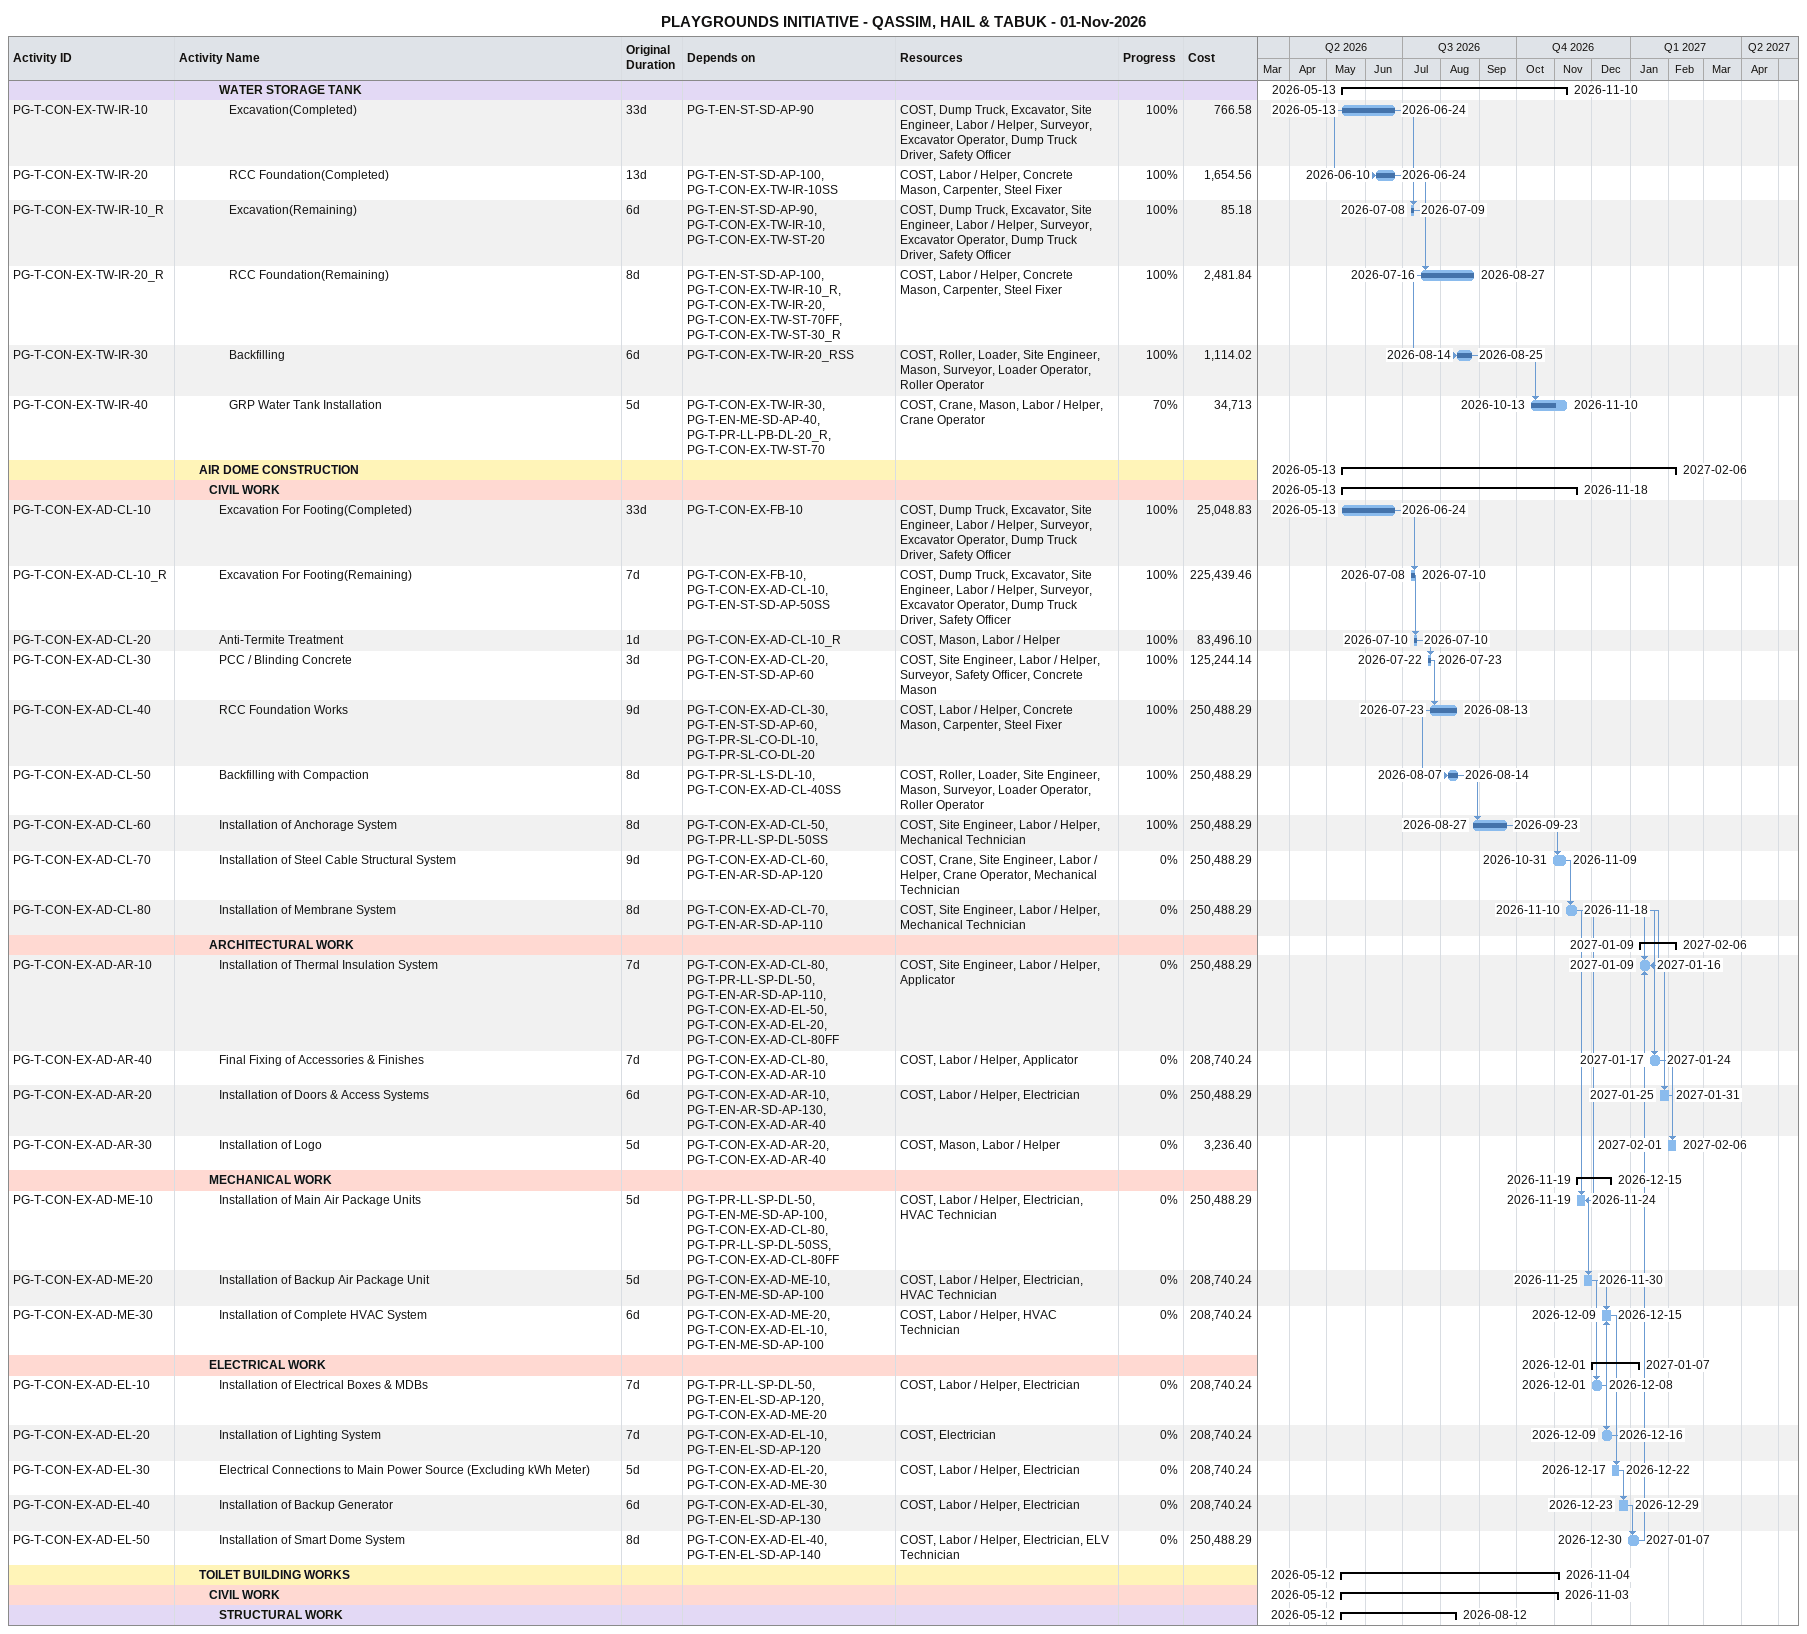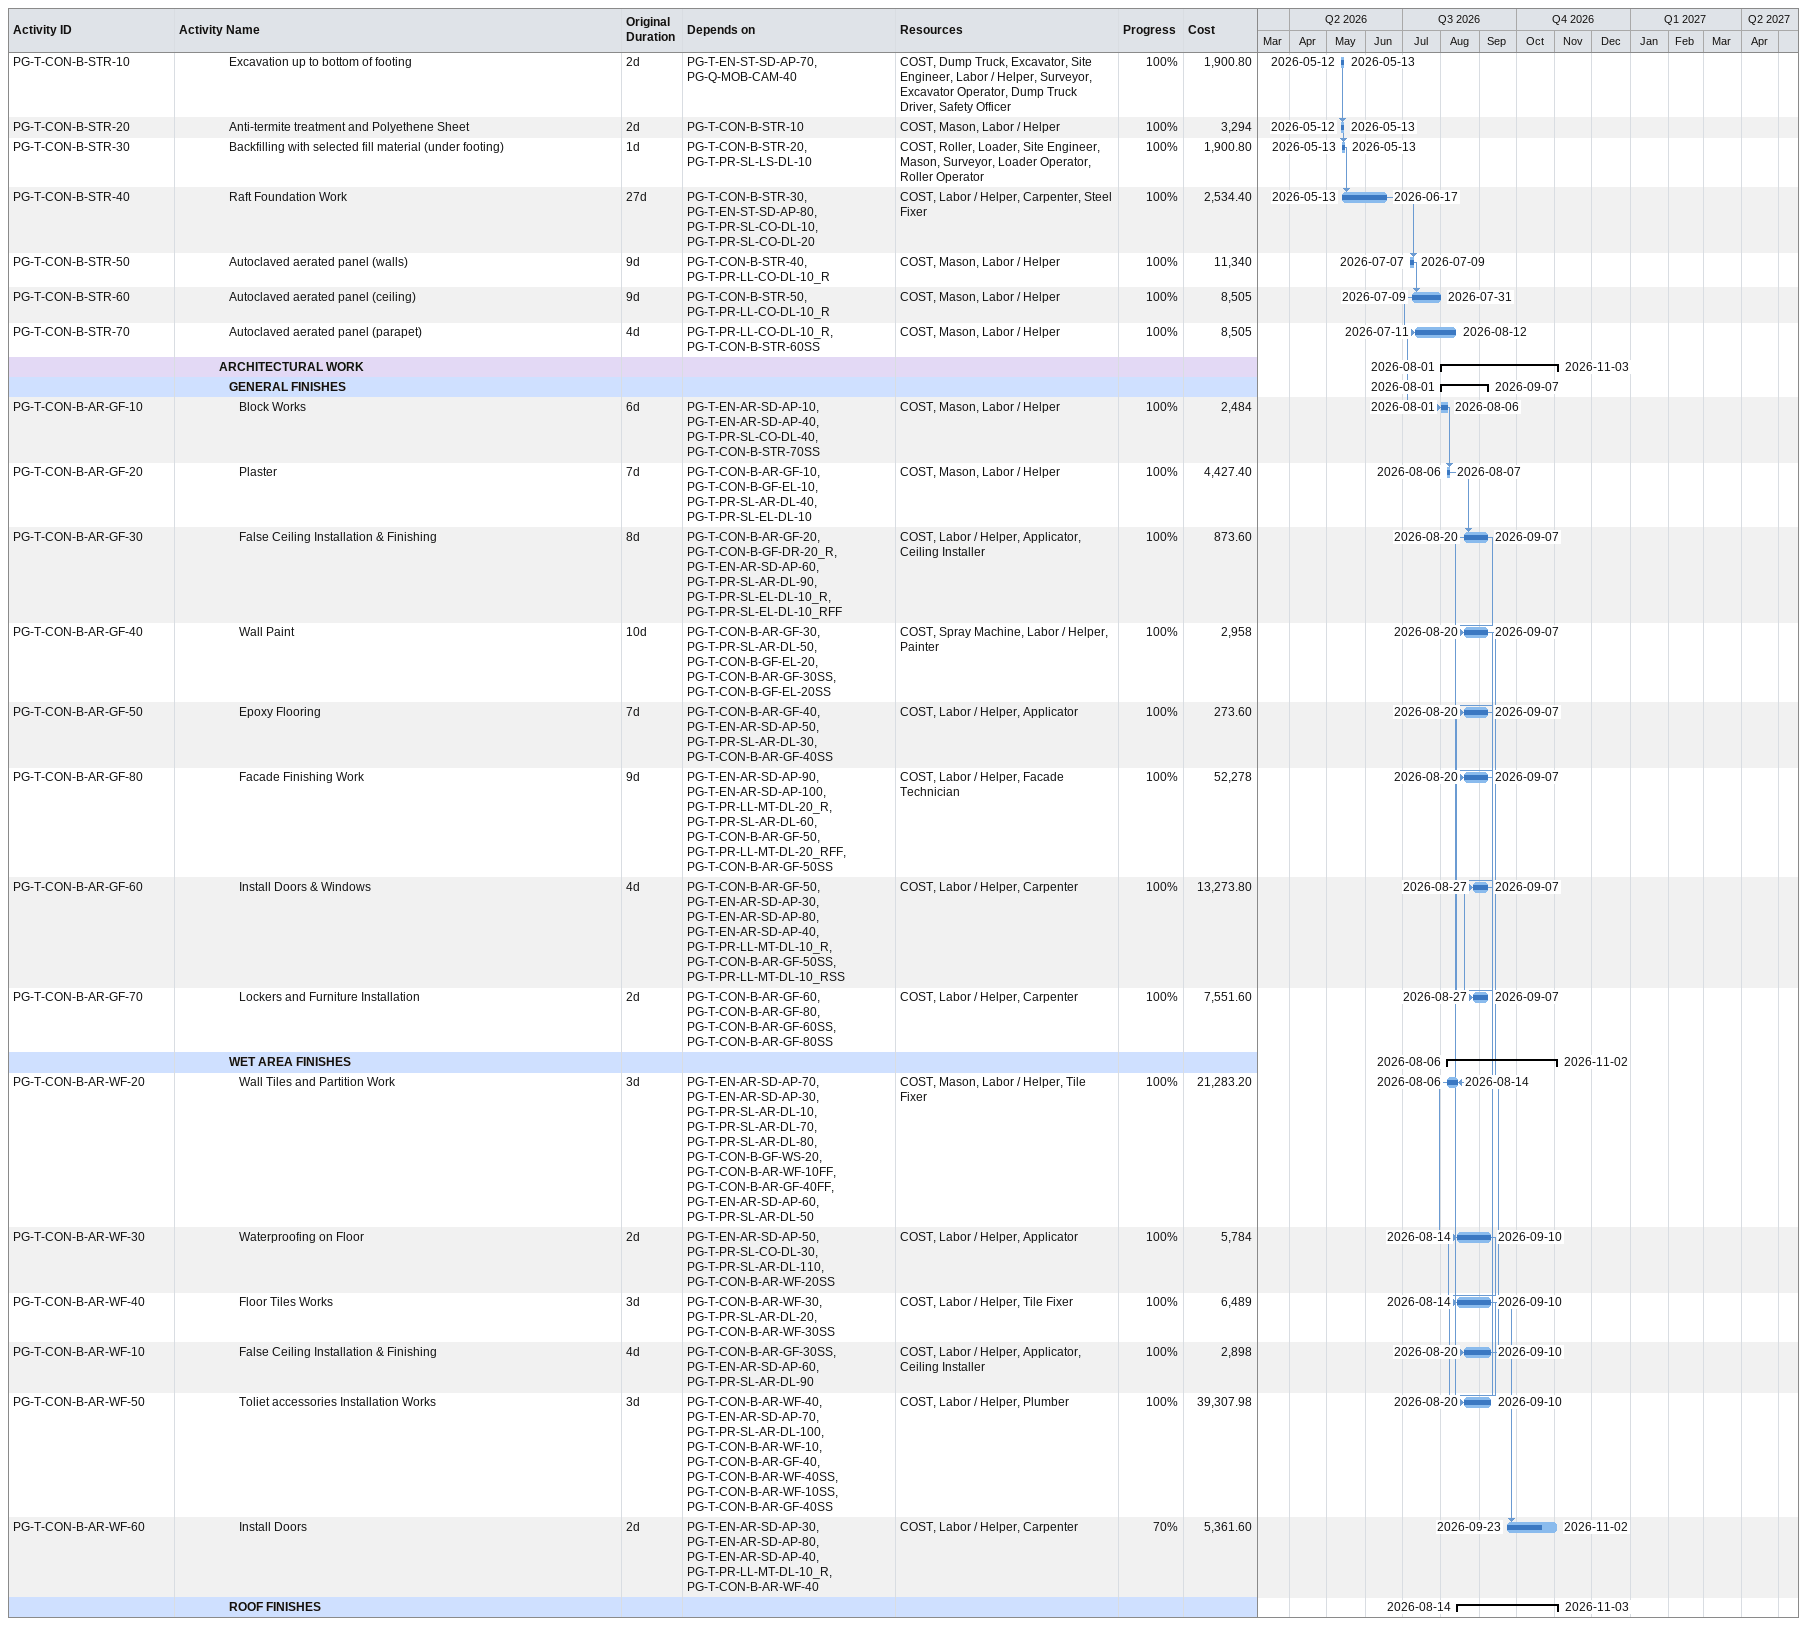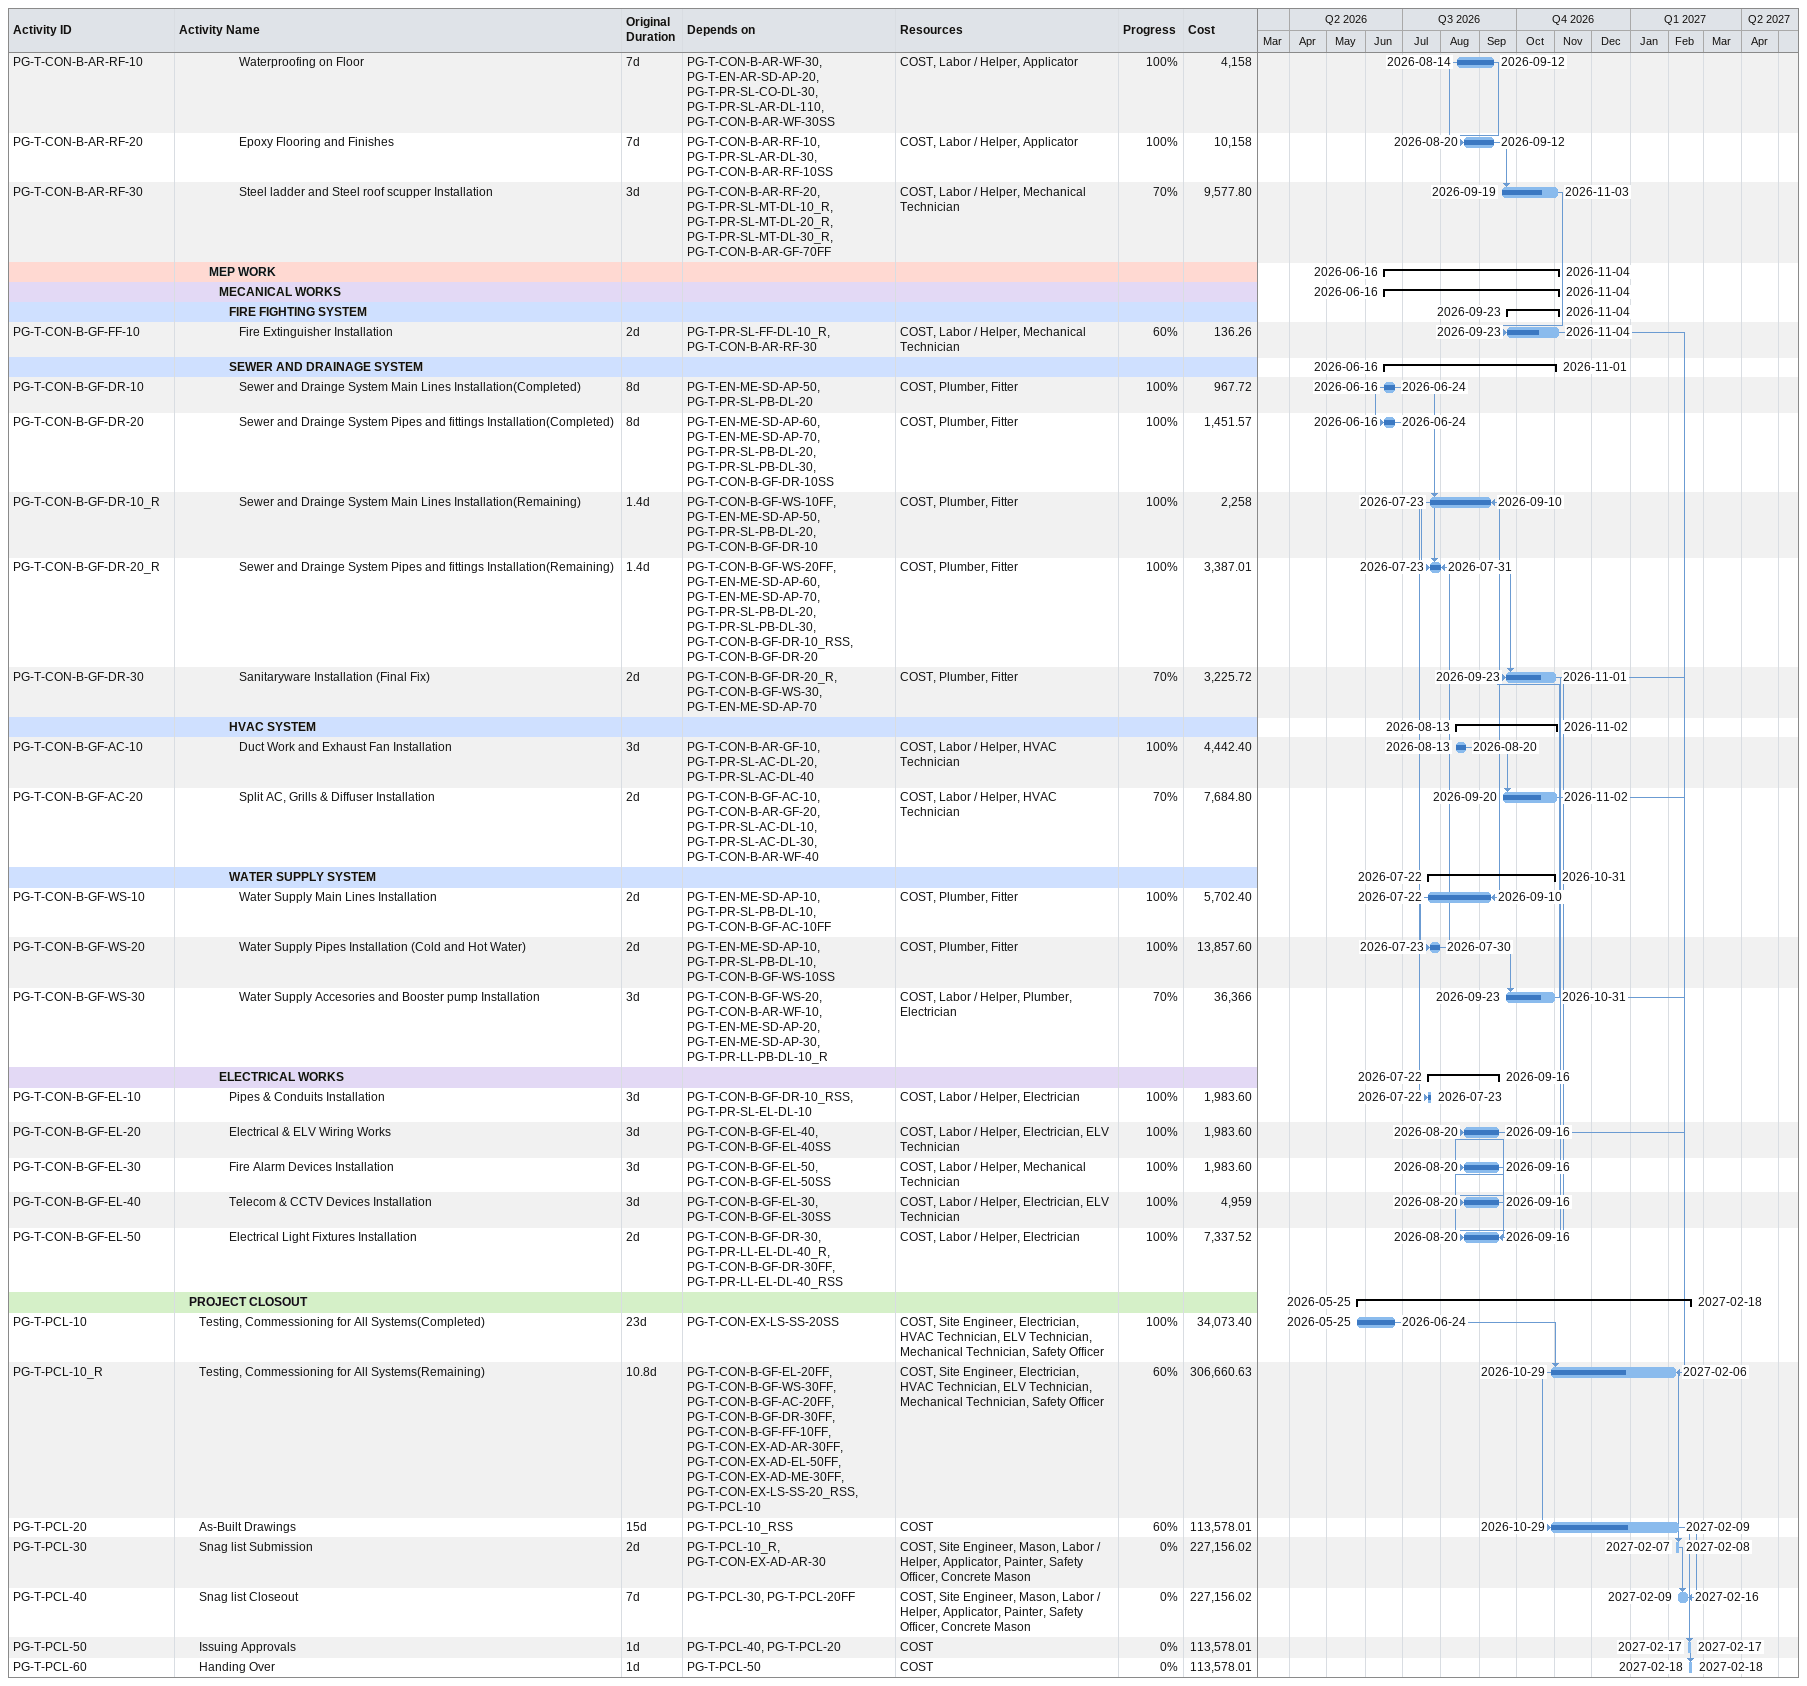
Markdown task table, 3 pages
PLAYGROUNDS INITIATIVE - QASSIM, HAIL & TABUK - 01-Nov-2026

| ID | Level | Task | Original duration | Start | Finish | Predecessors | Resources | % complete | Cost |
|---|---|---|---|---|---|---|---|---|---|
|  | 5 | **WATER STORAGE TANK** |  | 2026-05-13 | 2026-11-10 |  |  |  |  |
| PG-T-CON-EX-TW-IR-10 | 6 | Excavation(Completed) | 33d | 2026-05-13 | 2026-06-24 | PG-T-EN-ST-SD-AP-90 | COST, Dump Truck, Excavator, Site Engineer, Labor / Helper, Surveyor, Excavator Operator, Dump Truck Driver, Safety Officer | 100 | 766.58 |
| PG-T-CON-EX-TW-IR-20 | 6 | RCC Foundation(Completed) | 13d | 2026-06-10 | 2026-06-24 | PG-T-EN-ST-SD-AP-100, PG-T-CON-EX-TW-IR-10SS | COST, Labor / Helper, Concrete Mason, Carpenter, Steel Fixer | 100 | 1654.56 |
| PG-T-CON-EX-TW-IR-10_R | 6 | Excavation(Remaining) | 6d | 2026-07-08 | 2026-07-09 | PG-T-EN-ST-SD-AP-90, PG-T-CON-EX-TW-IR-10, PG-T-CON-EX-TW-ST-20 | COST, Dump Truck, Excavator, Site Engineer, Labor / Helper, Surveyor, Excavator Operator, Dump Truck Driver, Safety Officer | 100 | 85.18 |
| PG-T-CON-EX-TW-IR-20_R | 6 | RCC Foundation(Remaining) | 8d | 2026-07-16 | 2026-08-27 | PG-T-EN-ST-SD-AP-100, PG-T-CON-EX-TW-IR-10_R, PG-T-CON-EX-TW-IR-20, PG-T-CON-EX-TW-ST-70FF, PG-T-CON-EX-TW-ST-30_R | COST, Labor / Helper, Concrete Mason, Carpenter, Steel Fixer | 100 | 2481.84 |
| PG-T-CON-EX-TW-IR-30 | 6 | Backfilling | 6d | 2026-08-14 | 2026-08-25 | PG-T-CON-EX-TW-IR-20_RSS | COST, Roller, Loader, Site Engineer, Mason, Surveyor, Loader Operator, Roller Operator | 100 | 1114.02 |
| PG-T-CON-EX-TW-IR-40 | 6 | GRP Water Tank Installation | 5d | 2026-10-13 | 2026-11-10 | PG-T-CON-EX-TW-IR-30, PG-T-EN-ME-SD-AP-40, PG-T-PR-LL-PB-DL-20_R, PG-T-CON-EX-TW-ST-70 | COST, Crane, Mason, Labor / Helper, Crane Operator | 70 | 34713 |
|  | 3 | **AIR DOME CONSTRUCTION** |  | 2026-05-13 | 2027-02-06 |  |  |  |  |
|  | 4 | **CIVIL WORK** |  | 2026-05-13 | 2026-11-18 |  |  |  |  |
| PG-T-CON-EX-AD-CL-10 | 5 | Excavation For Footing(Completed) | 33d | 2026-05-13 | 2026-06-24 | PG-T-CON-EX-FB-10 | COST, Dump Truck, Excavator, Site Engineer, Labor / Helper, Surveyor, Excavator Operator, Dump Truck Driver, Safety Officer | 100 | 25048.83 |
| PG-T-CON-EX-AD-CL-10_R | 5 | Excavation For Footing(Remaining) | 7d | 2026-07-08 | 2026-07-10 | PG-T-CON-EX-FB-10, PG-T-CON-EX-AD-CL-10, PG-T-EN-ST-SD-AP-50SS | COST, Dump Truck, Excavator, Site Engineer, Labor / Helper, Surveyor, Excavator Operator, Dump Truck Driver, Safety Officer | 100 | 225439.46 |
| PG-T-CON-EX-AD-CL-20 | 5 | Anti-Termite Treatment | 1d | 2026-07-10 | 2026-07-10 | PG-T-CON-EX-AD-CL-10_R | COST, Mason, Labor / Helper | 100 | 83496.10 |
| PG-T-CON-EX-AD-CL-30 | 5 | PCC / Blinding Concrete | 3d | 2026-07-22 | 2026-07-23 | PG-T-CON-EX-AD-CL-20, PG-T-EN-ST-SD-AP-60 | COST, Site Engineer, Labor / Helper, Surveyor, Safety Officer, Concrete Mason | 100 | 125244.14 |
| PG-T-CON-EX-AD-CL-40 | 5 | RCC Foundation Works | 9d | 2026-07-23 | 2026-08-13 | PG-T-CON-EX-AD-CL-30, PG-T-EN-ST-SD-AP-60, PG-T-PR-SL-CO-DL-10, PG-T-PR-SL-CO-DL-20 | COST, Labor / Helper, Concrete Mason, Carpenter, Steel Fixer | 100 | 250488.29 |
| PG-T-CON-EX-AD-CL-50 | 5 | Backfilling with Compaction | 8d | 2026-08-07 | 2026-08-14 | PG-T-PR-SL-LS-DL-10, PG-T-CON-EX-AD-CL-40SS | COST, Roller, Loader, Site Engineer, Mason, Surveyor, Loader Operator, Roller Operator | 100 | 250488.29 |
| PG-T-CON-EX-AD-CL-60 | 5 | Installation of Anchorage System | 8d | 2026-08-27 | 2026-09-23 | PG-T-CON-EX-AD-CL-50, PG-T-PR-LL-SP-DL-50SS | COST, Site Engineer, Labor / Helper, Mechanical Technician | 100 | 250488.29 |
| PG-T-CON-EX-AD-CL-70 | 5 | Installation of Steel Cable Structural System | 9d | 2026-10-31 | 2026-11-09 | PG-T-CON-EX-AD-CL-60, PG-T-EN-AR-SD-AP-120 | COST, Crane, Site Engineer, Labor / Helper, Crane Operator, Mechanical Technician | 0 | 250488.29 |
| PG-T-CON-EX-AD-CL-80 | 5 | Installation of Membrane System | 8d | 2026-11-10 | 2026-11-18 | PG-T-CON-EX-AD-CL-70, PG-T-EN-AR-SD-AP-110 | COST, Site Engineer, Labor / Helper, Mechanical Technician | 0 | 250488.29 |
|  | 4 | **ARCHITECTURAL WORK** |  | 2027-01-09 | 2027-02-06 |  |  |  |  |
| PG-T-CON-EX-AD-AR-10 | 5 | Installation of Thermal Insulation System | 7d | 2027-01-09 | 2027-01-16 | PG-T-CON-EX-AD-CL-80, PG-T-PR-LL-SP-DL-50, PG-T-EN-AR-SD-AP-110, PG-T-CON-EX-AD-EL-50, PG-T-CON-EX-AD-EL-20, PG-T-CON-EX-AD-CL-80FF | COST, Site Engineer, Labor / Helper, Applicator | 0 | 250488.29 |
| PG-T-CON-EX-AD-AR-40 | 5 | Final Fixing of Accessories & Finishes | 7d | 2027-01-17 | 2027-01-24 | PG-T-CON-EX-AD-CL-80, PG-T-CON-EX-AD-AR-10 | COST, Labor / Helper, Applicator | 0 | 208740.24 |
| PG-T-CON-EX-AD-AR-20 | 5 | Installation of Doors & Access Systems | 6d | 2027-01-25 | 2027-01-31 | PG-T-CON-EX-AD-AR-10, PG-T-EN-AR-SD-AP-130, PG-T-CON-EX-AD-AR-40 | COST, Labor / Helper, Electrician | 0 | 250488.29 |
| PG-T-CON-EX-AD-AR-30 | 5 | Installation of Logo | 5d | 2027-02-01 | 2027-02-06 | PG-T-CON-EX-AD-AR-20, PG-T-CON-EX-AD-AR-40 | COST, Mason, Labor / Helper | 0 | 3236.40 |
|  | 4 | **MECHANICAL WORK** |  | 2026-11-19 | 2026-12-15 |  |  |  |  |
| PG-T-CON-EX-AD-ME-10 | 5 | Installation of Main Air Package Units | 5d | 2026-11-19 | 2026-11-24 | PG-T-PR-LL-SP-DL-50, PG-T-EN-ME-SD-AP-100, PG-T-CON-EX-AD-CL-80, PG-T-PR-LL-SP-DL-50SS, PG-T-CON-EX-AD-CL-80FF | COST, Labor / Helper, Electrician, HVAC Technician | 0 | 250488.29 |
| PG-T-CON-EX-AD-ME-20 | 5 | Installation of Backup Air Package Unit | 5d | 2026-11-25 | 2026-11-30 | PG-T-CON-EX-AD-ME-10, PG-T-EN-ME-SD-AP-100 | COST, Labor / Helper, Electrician, HVAC Technician | 0 | 208740.24 |
| PG-T-CON-EX-AD-ME-30 | 5 | Installation of Complete HVAC System | 6d | 2026-12-09 | 2026-12-15 | PG-T-CON-EX-AD-ME-20, PG-T-CON-EX-AD-EL-10, PG-T-EN-ME-SD-AP-100 | COST, Labor / Helper, HVAC Technician | 0 | 208740.24 |
|  | 4 | **ELECTRICAL WORK** |  | 2026-12-01 | 2027-01-07 |  |  |  |  |
| PG-T-CON-EX-AD-EL-10 | 5 | Installation of Electrical Boxes & MDBs | 7d | 2026-12-01 | 2026-12-08 | PG-T-PR-LL-SP-DL-50, PG-T-EN-EL-SD-AP-120, PG-T-CON-EX-AD-ME-20 | COST, Labor / Helper, Electrician | 0 | 208740.24 |
| PG-T-CON-EX-AD-EL-20 | 5 | Installation of Lighting System | 7d | 2026-12-09 | 2026-12-16 | PG-T-CON-EX-AD-EL-10, PG-T-EN-EL-SD-AP-120 | COST, Electrician | 0 | 208740.24 |
| PG-T-CON-EX-AD-EL-30 | 5 | Electrical Connections to Main Power Source (Excluding kWh Meter) | 5d | 2026-12-17 | 2026-12-22 | PG-T-CON-EX-AD-EL-20, PG-T-CON-EX-AD-ME-30 | COST, Labor / Helper, Electrician | 0 | 208740.24 |
| PG-T-CON-EX-AD-EL-40 | 5 | Installation of Backup Generator | 6d | 2026-12-23 | 2026-12-29 | PG-T-CON-EX-AD-EL-30, PG-T-EN-EL-SD-AP-130 | COST, Labor / Helper, Electrician | 0 | 208740.24 |
| PG-T-CON-EX-AD-EL-50 | 5 | Installation of Smart Dome System | 8d | 2026-12-30 | 2027-01-07 | PG-T-CON-EX-AD-EL-40, PG-T-EN-EL-SD-AP-140 | COST, Labor / Helper, Electrician, ELV Technician | 0 | 250488.29 |
|  | 3 | **TOILET BUILDING WORKS** |  | 2026-05-12 | 2026-11-04 |  |  |  |  |
|  | 4 | **CIVIL WORK** |  | 2026-05-12 | 2026-11-03 |  |  |  |  |
|  | 5 | **STRUCTURAL WORK** |  | 2026-05-12 | 2026-08-12 |  |  |  |  |
| PG-T-CON-B-STR-10 | 6 | Excavation up to bottom of footing | 2d | 2026-05-12 | 2026-05-13 | PG-T-EN-ST-SD-AP-70, PG-Q-MOB-CAM-40 | COST, Dump Truck, Excavator, Site Engineer, Labor / Helper, Surveyor, Excavator Operator, Dump Truck Driver, Safety Officer | 100 | 1900.80 |
| PG-T-CON-B-STR-20 | 6 | Anti-termite treatment and Polyethene Sheet | 2d | 2026-05-12 | 2026-05-13 | PG-T-CON-B-STR-10 | COST, Mason, Labor / Helper | 100 | 3294 |
| PG-T-CON-B-STR-30 | 6 | Backfilling with selected fill material (under footing) | 1d | 2026-05-13 | 2026-05-13 | PG-T-CON-B-STR-20, PG-T-PR-SL-LS-DL-10 | COST, Roller, Loader, Site Engineer, Mason, Surveyor, Loader Operator, Roller Operator | 100 | 1900.80 |
| PG-T-CON-B-STR-40 | 6 | Raft Foundation Work | 27d | 2026-05-13 | 2026-06-17 | PG-T-CON-B-STR-30, PG-T-EN-ST-SD-AP-80, PG-T-PR-SL-CO-DL-10, PG-T-PR-SL-CO-DL-20 | COST, Labor / Helper, Carpenter, Steel Fixer | 100 | 2534.40 |
| PG-T-CON-B-STR-50 | 6 | Autoclaved aerated panel (walls) | 9d | 2026-07-07 | 2026-07-09 | PG-T-CON-B-STR-40, PG-T-PR-LL-CO-DL-10_R | COST, Mason, Labor / Helper | 100 | 11340 |
| PG-T-CON-B-STR-60 | 6 | Autoclaved aerated panel (ceiling) | 9d | 2026-07-09 | 2026-07-31 | PG-T-CON-B-STR-50, PG-T-PR-LL-CO-DL-10_R | COST, Mason, Labor / Helper | 100 | 8505 |
| PG-T-CON-B-STR-70 | 6 | Autoclaved aerated panel (parapet) | 4d | 2026-07-11 | 2026-08-12 | PG-T-PR-LL-CO-DL-10_R, PG-T-CON-B-STR-60SS | COST, Mason, Labor / Helper | 100 | 8505 |
|  | 5 | **ARCHITECTURAL WORK** |  | 2026-08-01 | 2026-11-03 |  |  |  |  |
|  | 6 | **GENERAL FINISHES** |  | 2026-08-01 | 2026-09-07 |  |  |  |  |
| PG-T-CON-B-AR-GF-10 | 7 | Block Works | 6d | 2026-08-01 | 2026-08-06 | PG-T-EN-AR-SD-AP-10, PG-T-EN-AR-SD-AP-40, PG-T-PR-SL-CO-DL-40, PG-T-CON-B-STR-70SS | COST, Mason, Labor / Helper | 100 | 2484 |
| PG-T-CON-B-AR-GF-20 | 7 | Plaster | 7d | 2026-08-06 | 2026-08-07 | PG-T-CON-B-AR-GF-10, PG-T-CON-B-GF-EL-10, PG-T-PR-SL-AR-DL-40, PG-T-PR-SL-EL-DL-10 | COST, Mason, Labor / Helper | 100 | 4427.40 |
| PG-T-CON-B-AR-GF-30 | 7 | False Ceiling Installation & Finishing | 8d | 2026-08-20 | 2026-09-07 | PG-T-CON-B-AR-GF-20, PG-T-CON-B-GF-DR-20_R, PG-T-EN-AR-SD-AP-60, PG-T-PR-SL-AR-DL-90, PG-T-PR-SL-EL-DL-10_R, PG-T-PR-SL-EL-DL-10_RFF | COST, Labor / Helper, Applicator, Ceiling Installer | 100 | 873.60 |
| PG-T-CON-B-AR-GF-40 | 7 | Wall Paint | 10d | 2026-08-20 | 2026-09-07 | PG-T-CON-B-AR-GF-30, PG-T-PR-SL-AR-DL-50, PG-T-CON-B-GF-EL-20, PG-T-CON-B-AR-GF-30SS, PG-T-CON-B-GF-EL-20SS | COST, Spray Machine, Labor / Helper, Painter | 100 | 2958 |
| PG-T-CON-B-AR-GF-50 | 7 | Epoxy Flooring | 7d | 2026-08-20 | 2026-09-07 | PG-T-CON-B-AR-GF-40, PG-T-EN-AR-SD-AP-50, PG-T-PR-SL-AR-DL-30, PG-T-CON-B-AR-GF-40SS | COST, Labor / Helper, Applicator | 100 | 273.60 |
| PG-T-CON-B-AR-GF-80 | 7 | Facade Finishing Work | 9d | 2026-08-20 | 2026-09-07 | PG-T-EN-AR-SD-AP-90, PG-T-EN-AR-SD-AP-100, PG-T-PR-LL-MT-DL-20_R, PG-T-PR-SL-AR-DL-60, PG-T-CON-B-AR-GF-50, PG-T-PR-LL-MT-DL-20_RFF, PG-T-CON-B-AR-GF-50SS | COST, Labor / Helper, Facade Technician | 100 | 52278 |
| PG-T-CON-B-AR-GF-60 | 7 | Install Doors & Windows | 4d | 2026-08-27 | 2026-09-07 | PG-T-CON-B-AR-GF-50, PG-T-EN-AR-SD-AP-30, PG-T-EN-AR-SD-AP-80, PG-T-EN-AR-SD-AP-40, PG-T-PR-LL-MT-DL-10_R, PG-T-CON-B-AR-GF-50SS, PG-T-PR-LL-MT-DL-10_RSS | COST, Labor / Helper, Carpenter | 100 | 13273.80 |
| PG-T-CON-B-AR-GF-70 | 7 | Lockers and Furniture Installation | 2d | 2026-08-27 | 2026-09-07 | PG-T-CON-B-AR-GF-60, PG-T-CON-B-AR-GF-80, PG-T-CON-B-AR-GF-60SS, PG-T-CON-B-AR-GF-80SS | COST, Labor / Helper, Carpenter | 100 | 7551.60 |
|  | 6 | **WET AREA FINISHES** |  | 2026-08-06 | 2026-11-02 |  |  |  |  |
| PG-T-CON-B-AR-WF-20 | 7 | Wall Tiles and Partition Work | 3d | 2026-08-06 | 2026-08-14 | PG-T-EN-AR-SD-AP-70, PG-T-EN-AR-SD-AP-30, PG-T-PR-SL-AR-DL-10, PG-T-PR-SL-AR-DL-70, PG-T-PR-SL-AR-DL-80, PG-T-CON-B-GF-WS-20, PG-T-CON-B-AR-WF-10FF, PG-T-CON-B-AR-GF-40FF, PG-T-EN-AR-SD-AP-60, PG-T-PR-SL-AR-DL-50 | COST, Mason, Labor / Helper, Tile Fixer | 100 | 21283.20 |
| PG-T-CON-B-AR-WF-30 | 7 | Waterproofing on Floor | 2d | 2026-08-14 | 2026-09-10 | PG-T-EN-AR-SD-AP-50, PG-T-PR-SL-CO-DL-30, PG-T-PR-SL-AR-DL-110, PG-T-CON-B-AR-WF-20SS | COST, Labor / Helper, Applicator | 100 | 5784 |
| PG-T-CON-B-AR-WF-40 | 7 | Floor Tiles Works | 3d | 2026-08-14 | 2026-09-10 | PG-T-CON-B-AR-WF-30, PG-T-PR-SL-AR-DL-20, PG-T-CON-B-AR-WF-30SS | COST, Labor / Helper, Tile Fixer | 100 | 6489 |
| PG-T-CON-B-AR-WF-10 | 7 | False Ceiling Installation & Finishing | 4d | 2026-08-20 | 2026-09-10 | PG-T-CON-B-AR-GF-30SS, PG-T-EN-AR-SD-AP-60, PG-T-PR-SL-AR-DL-90 | COST, Labor / Helper, Applicator, Ceiling Installer | 100 | 2898 |
| PG-T-CON-B-AR-WF-50 | 7 | Toliet accessories Installation Works | 3d | 2026-08-20 | 2026-09-10 | PG-T-CON-B-AR-WF-40, PG-T-EN-AR-SD-AP-70, PG-T-PR-SL-AR-DL-100, PG-T-CON-B-AR-WF-10, PG-T-CON-B-AR-GF-40, PG-T-CON-B-AR-WF-40SS, PG-T-CON-B-AR-WF-10SS, PG-T-CON-B-AR-GF-40SS | COST, Labor / Helper, Plumber | 100 | 39307.98 |
| PG-T-CON-B-AR-WF-60 | 7 | Install Doors | 2d | 2026-09-23 | 2026-11-02 | PG-T-EN-AR-SD-AP-30, PG-T-EN-AR-SD-AP-80, PG-T-EN-AR-SD-AP-40, PG-T-PR-LL-MT-DL-10_R, PG-T-CON-B-AR-WF-40 | COST, Labor / Helper, Carpenter | 70 | 5361.60 |
|  | 6 | **ROOF FINISHES** |  | 2026-08-14 | 2026-11-03 |  |  |  |  |
| PG-T-CON-B-AR-RF-10 | 7 | Waterproofing on Floor | 7d | 2026-08-14 | 2026-09-12 | PG-T-CON-B-AR-WF-30, PG-T-EN-AR-SD-AP-20, PG-T-PR-SL-CO-DL-30, PG-T-PR-SL-AR-DL-110, PG-T-CON-B-AR-WF-30SS | COST, Labor / Helper, Applicator | 100 | 4158 |
| PG-T-CON-B-AR-RF-20 | 7 | Epoxy Flooring and Finishes | 7d | 2026-08-20 | 2026-09-12 | PG-T-CON-B-AR-RF-10, PG-T-PR-SL-AR-DL-30, PG-T-CON-B-AR-RF-10SS | COST, Labor / Helper, Applicator | 100 | 10158 |
| PG-T-CON-B-AR-RF-30 | 7 | Steel ladder and Steel roof scupper Installation | 3d | 2026-09-19 | 2026-11-03 | PG-T-CON-B-AR-RF-20, PG-T-PR-SL-MT-DL-10_R, PG-T-PR-SL-MT-DL-20_R, PG-T-PR-SL-MT-DL-30_R, PG-T-CON-B-AR-GF-70FF | COST, Labor / Helper, Mechanical Technician | 70 | 9577.80 |
|  | 4 | **MEP WORK** |  | 2026-06-16 | 2026-11-04 |  |  |  |  |
|  | 5 | **MECANICAL WORKS** |  | 2026-06-16 | 2026-11-04 |  |  |  |  |
|  | 6 | **FIRE FIGHTING SYSTEM** |  | 2026-09-23 | 2026-11-04 |  |  |  |  |
| PG-T-CON-B-GF-FF-10 | 7 | Fire Extinguisher Installation | 2d | 2026-09-23 | 2026-11-04 | PG-T-PR-SL-FF-DL-10_R, PG-T-CON-B-AR-RF-30 | COST, Labor / Helper, Mechanical Technician | 60 | 136.26 |
|  | 6 | **SEWER AND DRAINAGE SYSTEM** |  | 2026-06-16 | 2026-11-01 |  |  |  |  |
| PG-T-CON-B-GF-DR-10 | 7 | Sewer and Drainge System Main Lines Installation(Completed) | 8d | 2026-06-16 | 2026-06-24 | PG-T-EN-ME-SD-AP-50, PG-T-PR-SL-PB-DL-20 | COST, Plumber, Fitter | 100 | 967.72 |
| PG-T-CON-B-GF-DR-20 | 7 | Sewer and Drainge System Pipes and fittings Installation(Completed) | 8d | 2026-06-16 | 2026-06-24 | PG-T-EN-ME-SD-AP-60, PG-T-EN-ME-SD-AP-70, PG-T-PR-SL-PB-DL-20, PG-T-PR-SL-PB-DL-30, PG-T-CON-B-GF-DR-10SS | COST, Plumber, Fitter | 100 | 1451.57 |
| PG-T-CON-B-GF-DR-10_R | 7 | Sewer and Drainge System Main Lines Installation(Remaining) | 1.4d | 2026-07-23 | 2026-09-10 | PG-T-CON-B-GF-WS-10FF, PG-T-EN-ME-SD-AP-50, PG-T-PR-SL-PB-DL-20, PG-T-CON-B-GF-DR-10 | COST, Plumber, Fitter | 100 | 2258 |
| PG-T-CON-B-GF-DR-20_R | 7 | Sewer and Drainge System Pipes and fittings Installation(Remaining) | 1.4d | 2026-07-23 | 2026-07-31 | PG-T-CON-B-GF-WS-20FF, PG-T-EN-ME-SD-AP-60, PG-T-EN-ME-SD-AP-70, PG-T-PR-SL-PB-DL-20, PG-T-PR-SL-PB-DL-30, PG-T-CON-B-GF-DR-10_RSS, PG-T-CON-B-GF-DR-20 | COST, Plumber, Fitter | 100 | 3387.01 |
| PG-T-CON-B-GF-DR-30 | 7 | Sanitaryware Installation (Final Fix) | 2d | 2026-09-23 | 2026-11-01 | PG-T-CON-B-GF-DR-20_R, PG-T-CON-B-GF-WS-30, PG-T-EN-ME-SD-AP-70 | COST, Plumber, Fitter | 70 | 3225.72 |
|  | 6 | **HVAC SYSTEM** |  | 2026-08-13 | 2026-11-02 |  |  |  |  |
| PG-T-CON-B-GF-AC-10 | 7 | Duct Work and Exhaust Fan Installation | 3d | 2026-08-13 | 2026-08-20 | PG-T-CON-B-AR-GF-10, PG-T-PR-SL-AC-DL-20, PG-T-PR-SL-AC-DL-40 | COST, Labor / Helper, HVAC Technician | 100 | 4442.40 |
| PG-T-CON-B-GF-AC-20 | 7 | Split AC, Grills & Diffuser Installation | 2d | 2026-09-20 | 2026-11-02 | PG-T-CON-B-GF-AC-10, PG-T-CON-B-AR-GF-20, PG-T-PR-SL-AC-DL-10, PG-T-PR-SL-AC-DL-30, PG-T-CON-B-AR-WF-40 | COST, Labor / Helper, HVAC Technician | 70 | 7684.80 |
|  | 6 | **WATER SUPPLY SYSTEM** |  | 2026-07-22 | 2026-10-31 |  |  |  |  |
| PG-T-CON-B-GF-WS-10 | 7 | Water Supply Main Lines Installation | 2d | 2026-07-22 | 2026-09-10 | PG-T-EN-ME-SD-AP-10, PG-T-PR-SL-PB-DL-10, PG-T-CON-B-GF-AC-10FF | COST, Plumber, Fitter | 100 | 5702.40 |
| PG-T-CON-B-GF-WS-20 | 7 | Water Supply Pipes Installation (Cold and Hot Water) | 2d | 2026-07-23 | 2026-07-30 | PG-T-EN-ME-SD-AP-10, PG-T-PR-SL-PB-DL-10, PG-T-CON-B-GF-WS-10SS | COST, Plumber, Fitter | 100 | 13857.60 |
| PG-T-CON-B-GF-WS-30 | 7 | Water Supply Accesories and Booster pump Installation | 3d | 2026-09-23 | 2026-10-31 | PG-T-CON-B-GF-WS-20, PG-T-CON-B-AR-WF-10, PG-T-EN-ME-SD-AP-20, PG-T-EN-ME-SD-AP-30, PG-T-PR-LL-PB-DL-10_R | COST, Labor / Helper, Plumber, Electrician | 70 | 36366 |
|  | 5 | **ELECTRICAL WORKS** |  | 2026-07-22 | 2026-09-16 |  |  |  |  |
| PG-T-CON-B-GF-EL-10 | 6 | Pipes & Conduits Installation | 3d | 2026-07-22 | 2026-07-23 | PG-T-CON-B-GF-DR-10_RSS, PG-T-PR-SL-EL-DL-10 | COST, Labor / Helper, Electrician | 100 | 1983.60 |
| PG-T-CON-B-GF-EL-20 | 6 | Electrical & ELV Wiring Works | 3d | 2026-08-20 | 2026-09-16 | PG-T-CON-B-GF-EL-40, PG-T-CON-B-GF-EL-40SS | COST, Labor / Helper, Electrician, ELV Technician | 100 | 1983.60 |
| PG-T-CON-B-GF-EL-30 | 6 | Fire Alarm Devices Installation | 3d | 2026-08-20 | 2026-09-16 | PG-T-CON-B-GF-EL-50, PG-T-CON-B-GF-EL-50SS | COST, Labor / Helper, Mechanical Technician | 100 | 1983.60 |
| PG-T-CON-B-GF-EL-40 | 6 | Telecom & CCTV Devices Installation | 3d | 2026-08-20 | 2026-09-16 | PG-T-CON-B-GF-EL-30, PG-T-CON-B-GF-EL-30SS | COST, Labor / Helper, Electrician, ELV Technician | 100 | 4959 |
| PG-T-CON-B-GF-EL-50 | 6 | Electrical Light Fixtures Installation | 2d | 2026-08-20 | 2026-09-16 | PG-T-CON-B-GF-DR-30, PG-T-PR-LL-EL-DL-40_R, PG-T-CON-B-GF-DR-30FF, PG-T-PR-LL-EL-DL-40_RSS | COST, Labor / Helper, Electrician | 100 | 7337.52 |
|  | 2 | **PROJECT CLOSOUT** |  | 2026-05-25 | 2027-02-18 |  |  |  |  |
| PG-T-PCL-10 | 3 | Testing, Commessioning for All Systems(Completed) | 23d | 2026-05-25 | 2026-06-24 | PG-T-CON-EX-LS-SS-20SS | COST, Site Engineer, Electrician, HVAC Technician, ELV Technician, Mechanical Technician, Safety Officer | 100 | 34073.40 |
| PG-T-PCL-10_R | 3 | Testing, Commessioning for All Systems(Remaining) | 10.8d | 2026-10-29 | 2027-02-06 | PG-T-CON-B-GF-EL-20FF, PG-T-CON-B-GF-WS-30FF, PG-T-CON-B-GF-AC-20FF, PG-T-CON-B-GF-DR-30FF, PG-T-CON-B-GF-FF-10FF, PG-T-CON-EX-AD-AR-30FF, PG-T-CON-EX-AD-EL-50FF, PG-T-CON-EX-AD-ME-30FF, PG-T-CON-EX-LS-SS-20_RSS, PG-T-PCL-10 | COST, Site Engineer, Electrician, HVAC Technician, ELV Technician, Mechanical Technician, Safety Officer | 60 | 306660.63 |
| PG-T-PCL-20 | 3 | As-Built Drawings | 15d | 2026-10-29 | 2027-02-09 | PG-T-PCL-10_RSS | COST | 60 | 113578.01 |
| PG-T-PCL-30 | 3 | Snag list Submission | 2d | 2027-02-07 | 2027-02-08 | PG-T-PCL-10_R, PG-T-CON-EX-AD-AR-30 | COST, Site Engineer, Mason, Labor / Helper, Applicator, Painter, Safety Officer, Concrete Mason | 0 | 227156.02 |
| PG-T-PCL-40 | 3 | Snag list Closeout | 7d | 2027-02-09 | 2027-02-16 | PG-T-PCL-30, PG-T-PCL-20FF | COST, Site Engineer, Mason, Labor / Helper, Applicator, Painter, Safety Officer, Concrete Mason | 0 | 227156.02 |
| PG-T-PCL-50 | 3 | Issuing Approvals | 1d | 2027-02-17 | 2027-02-17 | PG-T-PCL-40, PG-T-PCL-20 | COST | 0 | 113578.01 |
| PG-T-PCL-60 | 3 | Handing Over | 1d | 2027-02-18 | 2027-02-18 | PG-T-PCL-50 | COST | 0 | 113578.01 |
